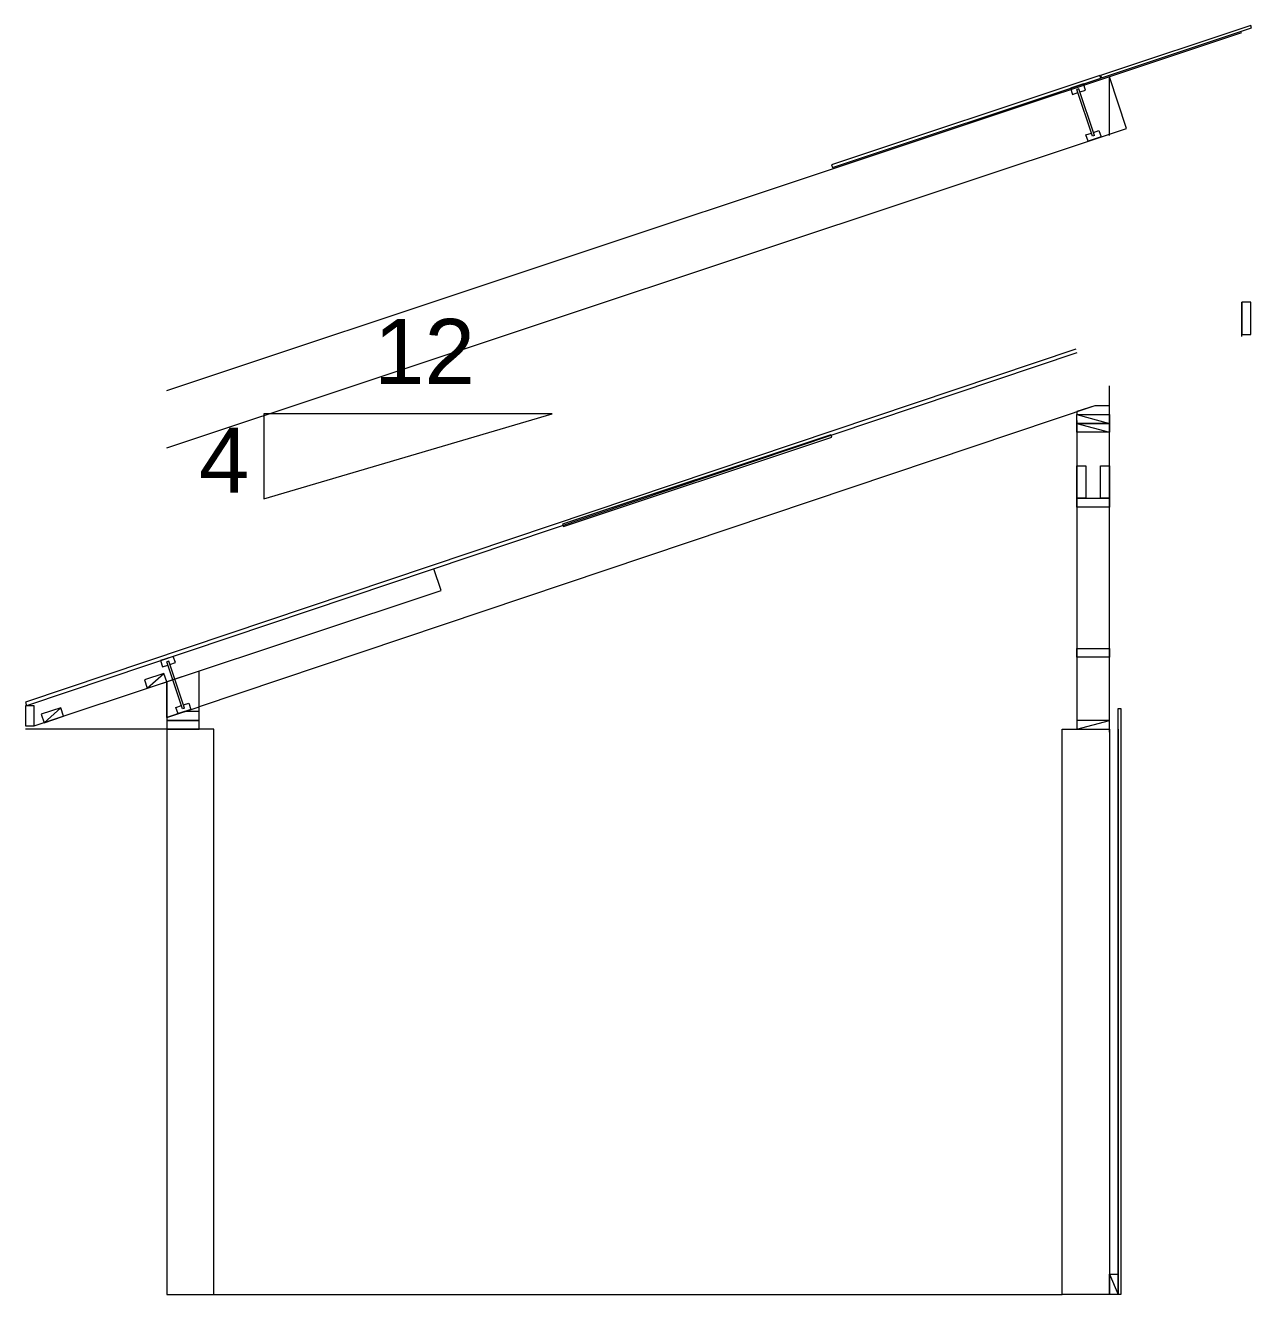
# Model space of a CAD drawing. Header units: inches. Extents: x -3905 to 10892, y 1064 to 9590.
# Drawn here: x 1932.9 to 2141, y 1063.7 to 1279.2 of the extents above; entities that cross this region are included whole.
import ezdxf

# ---------------------------------------------------------------- set-up
doc = ezdxf.new("R2010")
doc.units = ezdxf.units.IN
doc.header["$MEASUREMENT"] = 0
doc.layers.add('SECTIONS', color=70, linetype='Continuous', lineweight=0)
doc.styles.get("Standard").update_dxf_attribs({"font": 'arial.ttf', "oblique": 10})

# ---------------------------------------------------------------- blocks, each defined once
blk = doc.blocks.new('*U34')
at = {"color": 0}
for p, q in [((0.96875, 0.5625), (0.96875, 8.9375)), ((1.34375, 8.9375), (0.96875, 8.9375)), ((1.34375, 0.5625), (1.34375, 8.9375)), ((1.34375, 0.5625), (0.96875, 0.5625))]:
    blk.add_line(p, q, dxfattribs=at)
for points in [[(1.34375, 8.375), (2.3125, 8.375), (2.3125, 9.5), (0, 9.5), (0, 8.375), (0.96875, 8.375)], [(1.34375, 1.125), (2.3125, 1.125), (2.3125, 0), (0, 0), (0, 1.125), (0.96875, 1.125)]]:
    blk.add_lwpolyline(points, dxfattribs=at)
blk = doc.blocks.new('*U35')
at = {"color": 0}
for p, q in [((0.96875, 0.5625), (0.96875, 8.9375)), ((1.34375, 8.9375), (0.96875, 8.9375)), ((1.34375, 0.5625), (1.34375, 8.9375)), ((1.34375, 0.5625), (0.96875, 0.5625))]:
    blk.add_line(p, q, dxfattribs=at)
for points in [[(1.34375, 8.375), (2.3125, 8.375), (2.3125, 9.5), (0, 9.5), (0, 8.375), (0.96875, 8.375)], [(1.34375, 1.125), (2.3125, 1.125), (2.3125, 0), (0, 0), (0, 1.125), (0.96875, 1.125)]]:
    blk.add_lwpolyline(points, dxfattribs=at)
blk = doc.blocks.new('*U461')
at = {"color": 0, "lineweight": 0}
blk.add_line((0, 0), (5.5, 1.5), dxfattribs=at)
blk.add_lwpolyline([(0, 0), (5.5, 0), (5.5, 1.5), (0, 1.5)], close=True, dxfattribs=at)
blk = doc.blocks.new('*U462')
at = {"color": 0, "lineweight": 0}
blk.add_line((0, 0), (3.5, 1.5), dxfattribs=at)
blk.add_lwpolyline([(0, 0), (3.5, 0), (3.5, 1.5), (0, 1.5)], close=True, dxfattribs=at)

msp = doc.modelspace()

# ---------------------------------------------------------------- linework, layer by layer
at = {"layer": 'SECTIONS', "linetype": 'Continuous'}
for p, q in [((1956.85738, 1217.23268), (2139.35738, 1277.99901)), ((2116.85738, 1260.5444), (2116.85738, 1270.50727)), ((2119.77958, 1261.73099), (2116.85738, 1270.50727)), ((1956.85738, 1207.4834), (2119.77958, 1261.73099)), ((2139.35738, 1226.41559), (2139.35738, 1232.21246)), ((2111.13365, 1224.23709), (1932.85738, 1164.2907)), ((2111.33285, 1223.64469), (1933.05658, 1163.6983)), ((2116.85738, 1213.64012), (2116.85738, 1218.03603)), ((2114.36069, 1214.64012), (1962.35738, 1163.52816)), ((2116.85738, 1159.19685), (2116.85738, 1213.64012)), ((2022.27045, 1213.24735), (1973.31601, 1213.24735)), ((1973.31601, 1213.24735), (1973.31601, 1198.84832)), ((1973.31601, 1198.84832), (2022.27045, 1213.24735)), ((2111.35738, 1213.14012), (2116.85738, 1211.64012)), ((2111.35738, 1212.14012), (2111.35738, 1161.19685)), ((2111.35738, 1211.64012), (2116.85738, 1210.14012)), ((2003.41472, 1183.25923), (2002.17691, 1186.94039)), ((1934.35738, 1160.26547), (2003.41472, 1183.25923)), ((1962.35738, 1161.69685), (1962.35738, 1169.58853)), ((1956.85738, 1161.69685), (1956.85738, 1167.75721)), ((1932.85738, 1164.2907), (1933.05658, 1163.6983)), ((1956.85738, 1159.69685), (1932.85738, 1159.69685)), ((2118.35738, 1159.69685), (2118.35738, 1067.19685)), ((2116.85738, 1067.19685), (2118.35738, 1063.69685)), ((1964.85738, 1063.69685), (2108.85738, 1063.69685))]:
    msp.add_line(p, q, dxfattribs=at)
for points in [[(2140.85738, 1279.22307), (2115.36081, 1270.73357), (2115.49902, 1270.31848), (2140.99559, 1278.80797)], [(2115.24221, 1270.69408), (2069.7004, 1255.5302), (2069.83861, 1255.11511), (2115.38042, 1270.27899)], [(2139.35738, 1226.71246), (2140.85738, 1226.71246), (2140.85738, 1232.21246), (2139.35738, 1232.21246)], [(2116.85738, 1211.64012), (2111.35738, 1211.64012), (2111.35738, 1213.14012), (2116.85738, 1213.14012)], [(2116.85738, 1210.14012), (2111.35738, 1210.14012), (2111.35738, 1211.64012), (2116.85738, 1211.64012)], [(2069.5818, 1209.70416), (2024.03999, 1194.54027), (2024.1782, 1194.12518), (2069.72001, 1209.28906)], [(2112.85738, 1198.91848), (2111.35738, 1198.91848), (2111.35738, 1204.41848), (2112.85738, 1204.41848)], [(2116.85738, 1198.91848), (2115.35738, 1198.91848), (2115.35738, 1204.41848), (2116.85738, 1204.41848)], [(2116.85738, 1197.41848), (2111.35738, 1197.41848), (2111.35738, 1198.91848), (2116.85738, 1198.91848)], [(2116.85738, 1171.91848), (2111.35738, 1171.91848), (2111.35738, 1173.41848), (2116.85738, 1173.41848)], [(1934.35738, 1163.70494), (1932.85738, 1163.70494), (1932.85738, 1160.26547), (1934.35738, 1160.26547)], [(2118.79488, 1063.69685), (2118.35738, 1063.69685), (2118.35738, 1163.19685), (2118.79488, 1163.19685)], [(1956.85738, 1159.69685), (1962.35738, 1159.69685), (1962.35738, 1161.19685), (1956.85738, 1161.19685)], [(1956.85738, 1063.69685), (1964.85738, 1063.69685), (1964.85738, 1159.69685), (1956.85738, 1159.69685)], [(2116.85738, 1063.69685), (2108.85738, 1063.69685), (2108.85738, 1159.69685), (2116.85738, 1159.69685)], [(2118.35738, 1063.69685), (2116.85738, 1063.69685), (2116.85738, 1067.19685), (2118.35738, 1067.19685)]]:
    msp.add_lwpolyline(points, close=True, dxfattribs=at)
for points in [[(2116.85738, 1214.64012), (2114.36069, 1214.64012), (2111.35738, 1213.64012), (2111.35738, 1213.14012), (2116.85738, 1213.14012), (2116.85738, 1214.64012)], [(1962.35738, 1169.58853), (1956.85738, 1167.75721), (1956.85738, 1161.69685), (1962.35738, 1163.52816), (1962.35738, 1169.58853)], [(1962.35738, 1162.69685), (1959.86069, 1162.69685), (1956.85738, 1161.69685), (1956.85738, 1161.19685), (1962.35738, 1161.19685), (1962.35738, 1162.69685)]]:
    msp.add_lwpolyline(points, dxfattribs=at)

# ---------------------------------------------------------------- block references
for name, p, rotation in [('*U34', (2113.24012, 1259.55357), 18.41601379942828), ('*U35', (1958.76321, 1162.3329), 18.34638286727876), ('*U462', (1953.53662, 1166.65151), 18.4160137994291), ('*U462', (1936.01776, 1160.81832), 18.4160137994291)]:
    msp.add_blockref(name, p, dxfattribs=dict(at, rotation=rotation))
msp.add_blockref('*U461', (2111.35738, 1159.69685), dxfattribs=at)

# ---------------------------------------------------------------- texts
for s, height, p in [('12', 11.036841, (1992.03271, 1218.34045)), ('4', 11.03684, (1962.29729, 1199.8537))]:
    msp.add_text(s, height=height, rotation=359.9998763, dxfattribs=at).set_placement(p)

doc.saveas('drawing.dxf')
